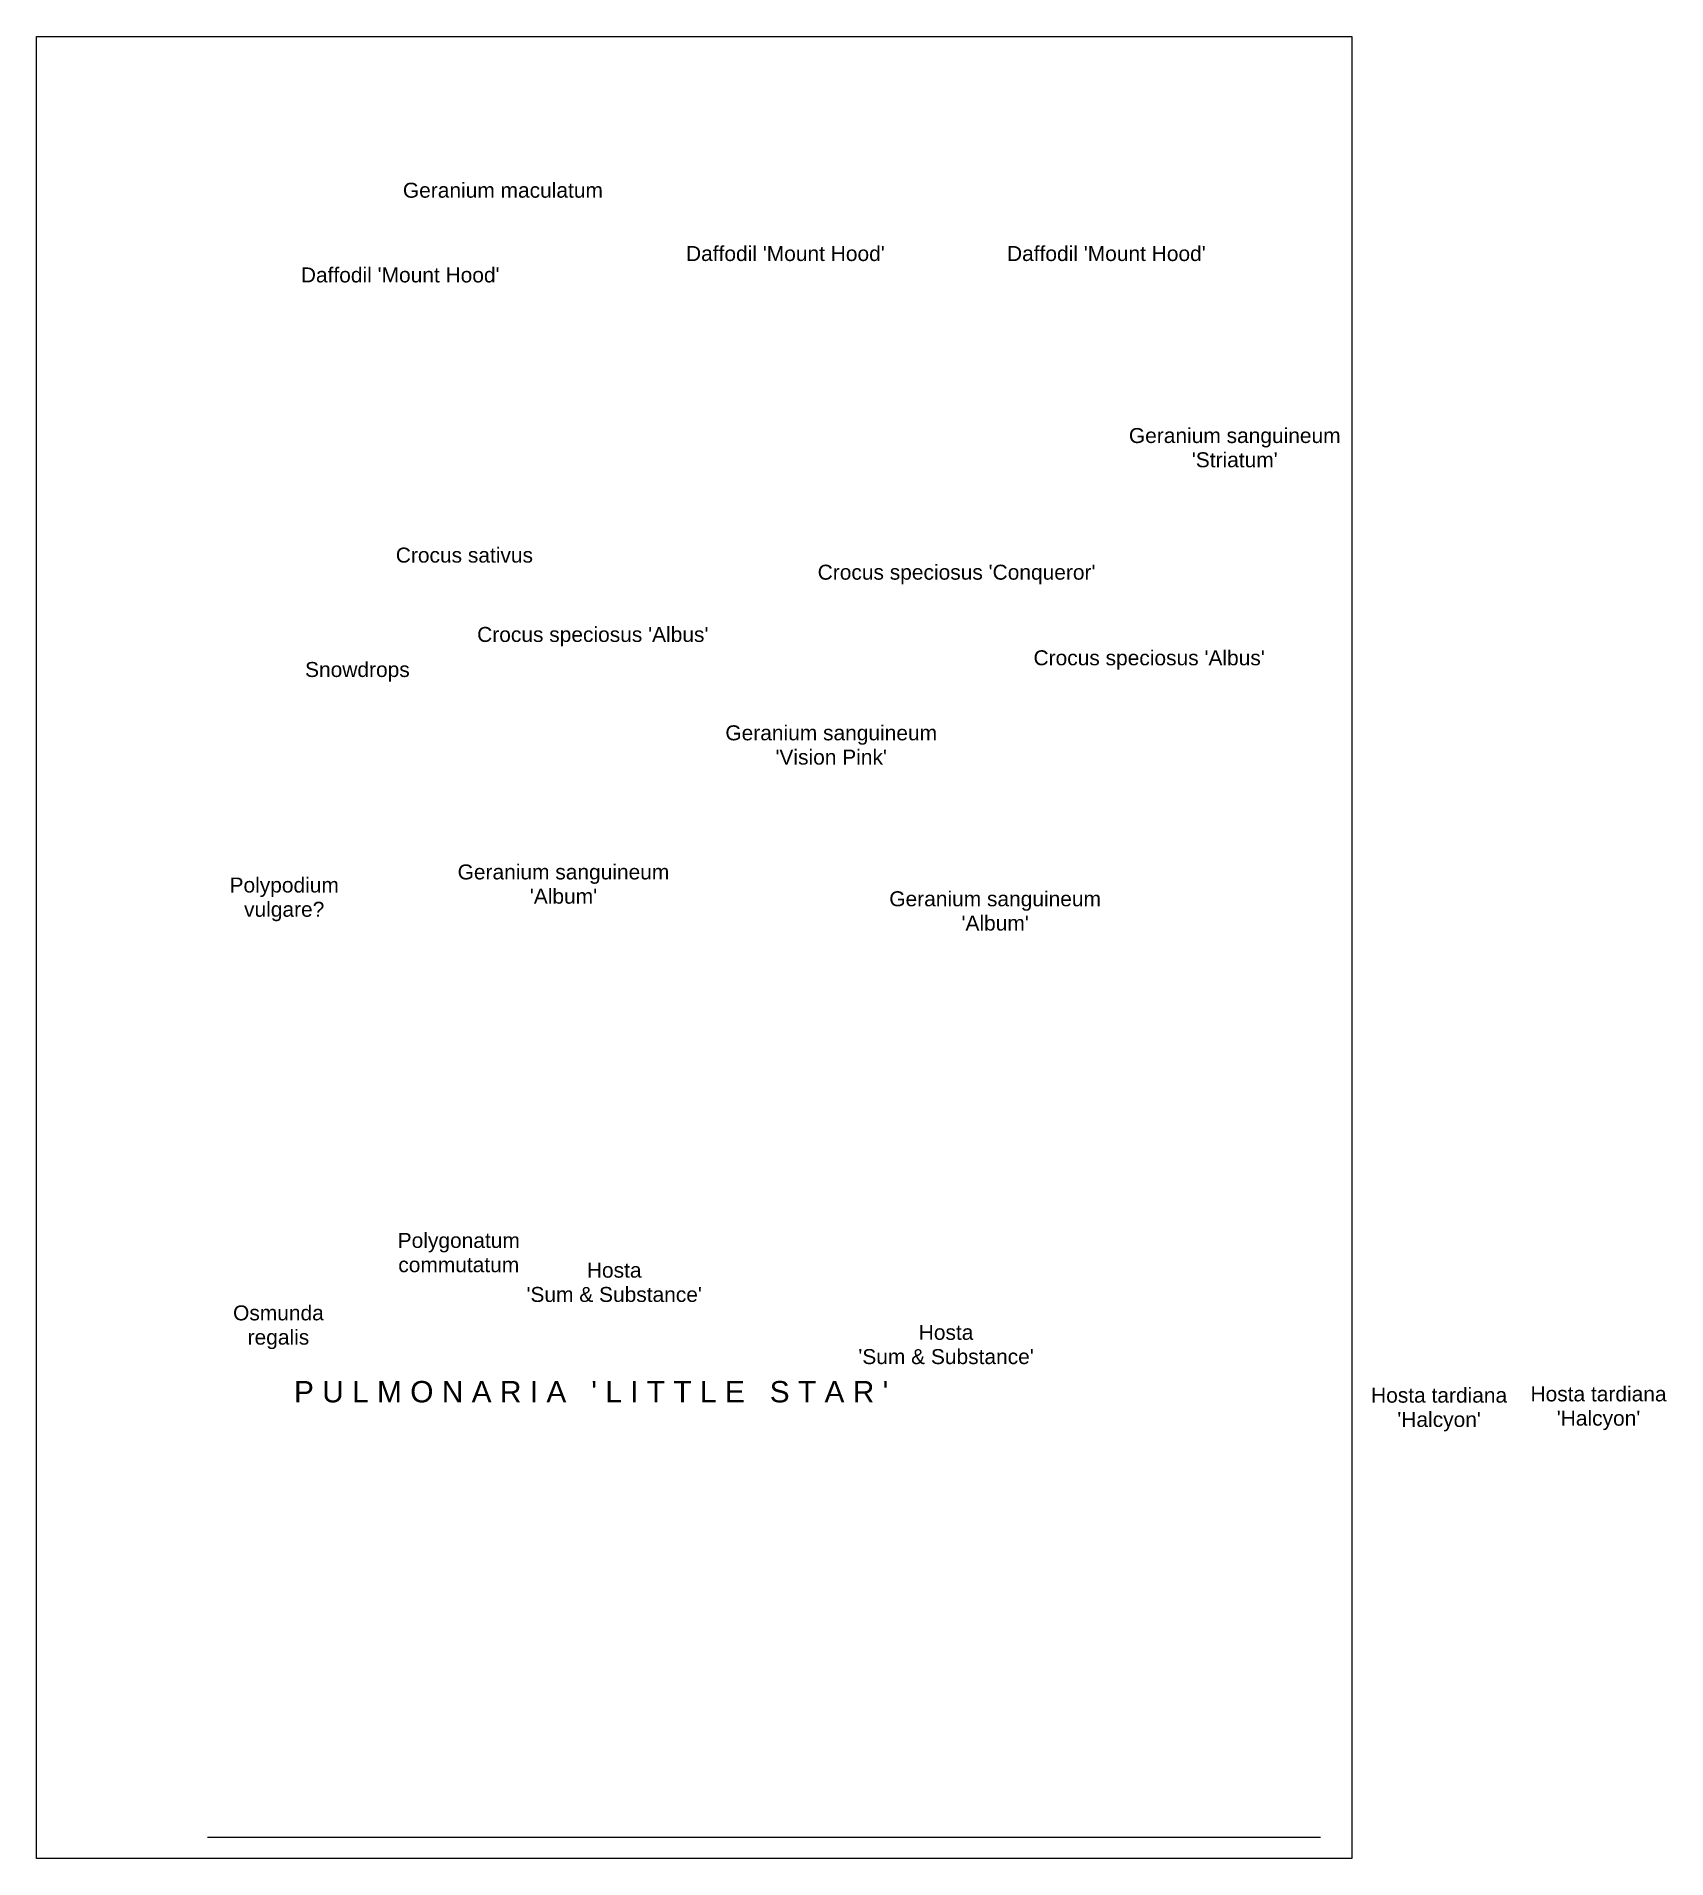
# Model space of a CAD drawing. Header units: metres. Extents: x 0 to 7.62, y 0 to 8.51.
import ezdxf

# ---------------------------------------------------------------- set-up
doc = ezdxf.new("R2010")
doc.units = ezdxf.units.M
doc.layers.add('Plant - Perennial', color=3, linetype='Continuous', lineweight=25, true_color=0x00ff00)
doc.layers.add('xSatellite', color=178, linetype='Continuous', lineweight=25, true_color=0x000000)
doc.styles.add('textstyle21', font='')
doc.styles.add('textstyle22', font='')
doc.styles.add('textstyle23', font='')
doc.styles.add('textstyle24', font='')
doc.styles.add('textstyle25', font='')
doc.styles.add('textstyle26', font='')
doc.styles.add('textstyle27', font='')
doc.styles.add('textstyle28', font='')
doc.styles.add('textstyle29', font='')
doc.styles.add('textstyle30', font='')
doc.styles.add('textstyle31', font='')
doc.styles.add('textstyle32', font='')
doc.styles.add('textstyle33', font='')
doc.styles.add('textstyle34', font='')
doc.styles.add('textstyle35', font='')
doc.styles.add('textstyle36', font='')
doc.styles.add('textstyle37', font='')
doc.styles.add('textstyle38', font='')
doc.styles.add('textstyle39', font='')
doc.styles.add('textstyle40', font='')
doc.styles.add('textstyle41', font='')
doc.styles.get('textstyle21').set_extended_font_data('Arial')
doc.styles.get('textstyle22').set_extended_font_data('Arial')
doc.styles.get('textstyle23').set_extended_font_data('Arial')
doc.styles.get('textstyle24').set_extended_font_data('Arial')
doc.styles.get('textstyle25').set_extended_font_data('Arial')
doc.styles.get('textstyle26').set_extended_font_data('Arial')
doc.styles.get('textstyle27').set_extended_font_data('Arial')
doc.styles.get('textstyle28').set_extended_font_data('Arial')
doc.styles.get('textstyle29').set_extended_font_data('Arial')
doc.styles.get('textstyle30').set_extended_font_data('Arial')
doc.styles.get('textstyle31').set_extended_font_data('Arial')
doc.styles.get('textstyle32').set_extended_font_data('Arial')
doc.styles.get('textstyle33').set_extended_font_data('Arial')
doc.styles.get('textstyle34').set_extended_font_data('Arial')
doc.styles.get('textstyle35').set_extended_font_data('Arial')
doc.styles.get('textstyle36').set_extended_font_data('Arial')
doc.styles.get('textstyle37').set_extended_font_data('Arial')
doc.styles.get('textstyle38').set_extended_font_data('Arial')
doc.styles.get('textstyle39').set_extended_font_data('Arial')
doc.styles.get('textstyle40').set_extended_font_data('Arial')
doc.styles.get('textstyle41').set_extended_font_data('Arial')
picture_1 = doc.add_image_def('image1.png', size_in_pixel=(766, 1061))

msp = doc.modelspace()

# ---------------------------------------------------------------- linework, layer by layer
at = {"layer": 'xSatellite'}
msp.add_line((0.8, 0.1), (6, 0.1), dxfattribs=at)

# ---------------------------------------------------------------- texts
at = {"layer": 'Plant - Perennial', "attachment_point": 8, "line_spacing_factor": 0.971628}
for s, insert, char_height, style in [('\\C14;Geranium maculatum', (2.1799, 7.7596), 0.07, 'textstyle24'), ("\\C14;Daffodil 'Mount Hood'", (3.5, 7.4638), 0.07, 'textstyle30'), ("\\C14;Daffodil 'Mount Hood'", (5, 7.4638), 0.07, 'textstyle31'), ("\\C14;Daffodil 'Mount Hood'", (1.7, 7.3638), 0.07, 'textstyle29'), ("\\C14;Geranium sanguineum \\P'Striatum'", (5.6, 6.5), 0.07, 'textstyle22'), ('\\C14;Crocus sativus', (2, 6.0547), 0.07, 'textstyle25'), ("\\C14;Crocus speciosus 'Conqueror'", (4.3, 5.9547), 0.07, 'textstyle27'), ("\\C14;Crocus speciosus 'Albus'", (2.6, 5.6638), 0.07, 'textstyle26'), ("\\C14;Crocus speciosus 'Albus'", (5.2, 5.5547), 0.07, 'textstyle28'), ('\\C14;Snowdrops', (1.5, 5.5), 0.07, 'textstyle21'), ("\\C14;Geranium sanguineum \\P'Vision Pink'", (3.7141, 5.1108), 0.07, 'textstyle23'), ("\\C14;Geranium sanguineum \\P'Album'", (2.4629, 4.4608), 0.07, 'textstyle33'), ('\\C14;Polypodium\\Pvulgare?', (1.1578, 4.3796), 0.07, 'textstyle41'), ("\\C14;Geranium sanguineum \\P'Album'", (4.4802, 4.3353), 0.07, 'textstyle34'), ('\\C14;Polygonatum\\Pcommutatum', (1.9736, 2.739), 0.07, 'textstyle35'), ("\\C14;Hosta\\P'Sum & Substance'", (2.7, 2.6), 0.07, 'textstyle36'), ('\\C14;Osmunda\\Pregalis', (1.1309, 2.3803), 0.07, 'textstyle32'), ("\\C14;Hosta\\P'Sum & Substance'", (4.2509, 2.3095), 0.07, 'textstyle37'), ("\\c10789024;P U L M O N A R I A   ' L I T T L E   S T A R '", (2.5923, 2.1301), 0.1, 'textstyle40'), ("\\c0;Hosta tardiana\\P'Halcyon'", (6.555, 1.9957), 0.07, 'textstyle38'), ("\\c0;Hosta tardiana\\P'Halcyon'", (7.3, 2.0017), 0.07, 'textstyle39')]:
    msp.add_mtext(s, dxfattribs=dict(at, insert=insert, char_height=char_height, style=style))

# ---------------------------------------------------------------- pictures from other files: only their frames are drawn
at = {"layer": 'xSatellite'}
image = msp.add_image(picture_1, insert=(0, 0), size_in_units=(6.1469, 8.5142), dxfattribs=at)
image.dxf.flags = 7

doc.saveas('drawing.dxf')
